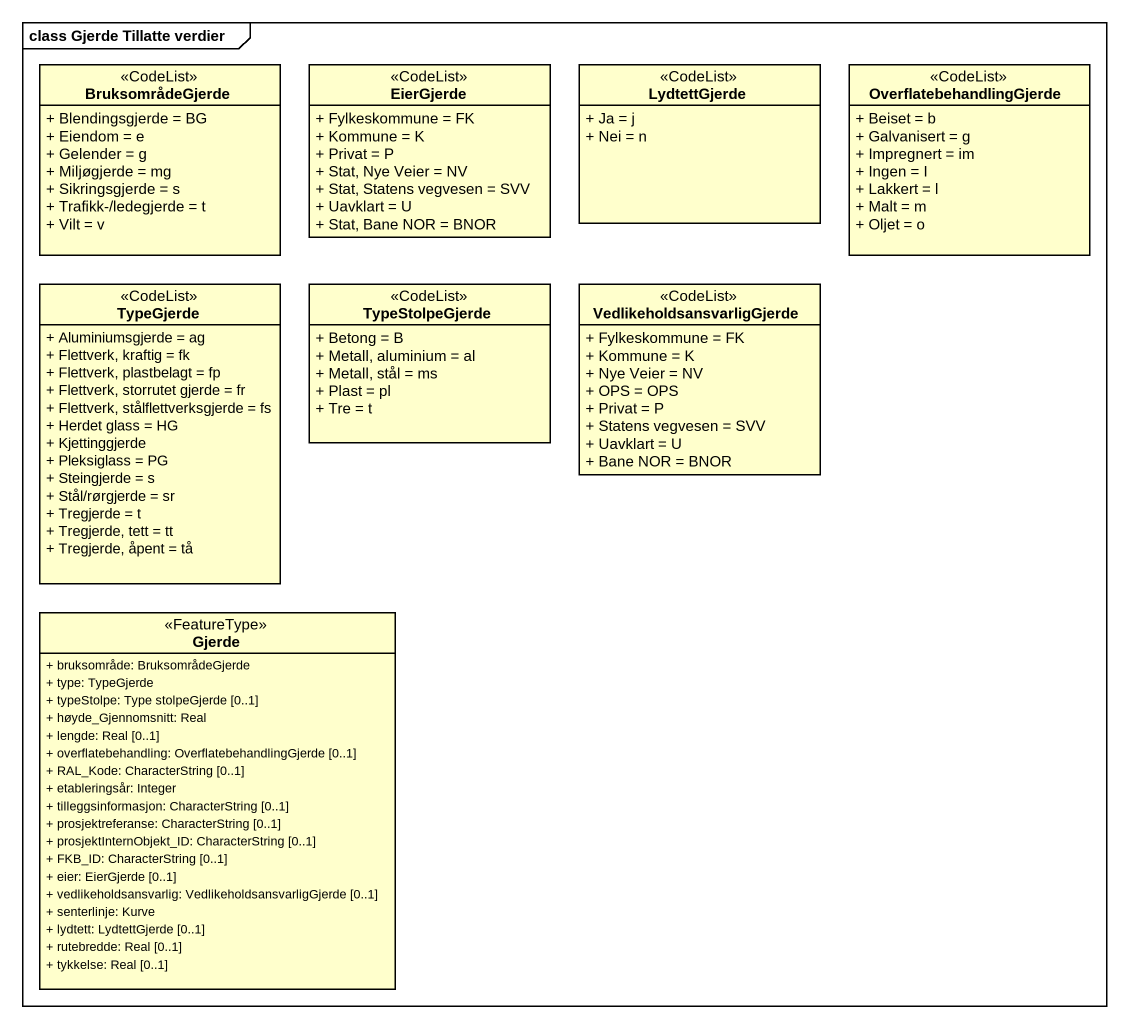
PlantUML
@startuml
mainframe class Gjerde Tillatte verdier
hide circle
hide empty members
skinparam classAttributeIconSize 0
class BruksområdeGjerde <<CodeList>> {
  + Blendingsgjerde = BG
  + Eiendom = e
  + Gelender = g
  + Miljøgjerde = mg
  + Sikringsgjerde = s
  + Trafikk-/ledegjerde = t
  + Vilt = v
}
class EierGjerde <<CodeList>> {
  + Fylkeskommune = FK
  + Kommune = K
  + Privat = P
  + Stat, Nye Veier = NV
  + Stat, Statens vegvesen = SVV
  + Uavklart = U
  + Stat, Bane NOR = BNOR
}
class LydtettGjerde <<CodeList>> {
  + Ja = j
  + Nei = n
}
class OverflatebehandlingGjerde <<CodeList>> {
  + Beiset = b
  + Galvanisert = g
  + Impregnert = im
  + Ingen = I
  + Lakkert = l
  + Malt = m
  + Oljet = o
}
class TypeGjerde <<CodeList>> {
  + Aluminiumsgjerde = ag
  + Flettverk, kraftig = fk
  + Flettverk, plastbelagt = fp
  + Flettverk, storrutet gjerde = fr
  + Flettverk, stålflettverksgjerde = fs
  + Herdet glass = HG
  + Kjettinggjerde
  + Pleksiglass = PG
  + Steingjerde = s
  + Stål/rørgjerde = sr
  + Tregjerde = t
  + Tregjerde, tett = tt
  + Tregjerde, åpent = tå
}
class TypeStolpeGjerde <<CodeList>> {
  + Betong = B
  + Metall, aluminium = al
  + Metall, stål = ms
  + Plast = pl
  + Tre = t
}
class VedlikeholdsansvarligGjerde <<CodeList>> {
  + Fylkeskommune = FK
  + Kommune = K
  + Nye Veier = NV
  + OPS = OPS
  + Privat = P
  + Statens vegvesen = SVV
  + Uavklart = U
  + Bane NOR = BNOR
}
class Gjerde <<FeatureType>> {
  + bruksområde: BruksområdeGjerde
  + type: TypeGjerde
  + typeStolpe: Type stolpeGjerde [0..1]
  + høyde_Gjennomsnitt: Real
  + lengde: Real [0..1]
  + overflatebehandling: OverflatebehandlingGjerde [0..1]
  + RAL_Kode: CharacterString [0..1]
  + etableringsår: Integer
  + tilleggsinformasjon: CharacterString [0..1]
  + prosjektreferanse: CharacterString [0..1]
  + prosjektInternObjekt_ID: CharacterString [0..1]
  + FKB_ID: CharacterString [0..1]
  + eier: EierGjerde [0..1]
  + vedlikeholdsansvarlig: VedlikeholdsansvarligGjerde [0..1]
  + senterlinje: Kurve
  + lydtett: LydtettGjerde [0..1]
  + rutebredde: Real [0..1]
  + tykkelse: Real [0..1]
}
@enduml
